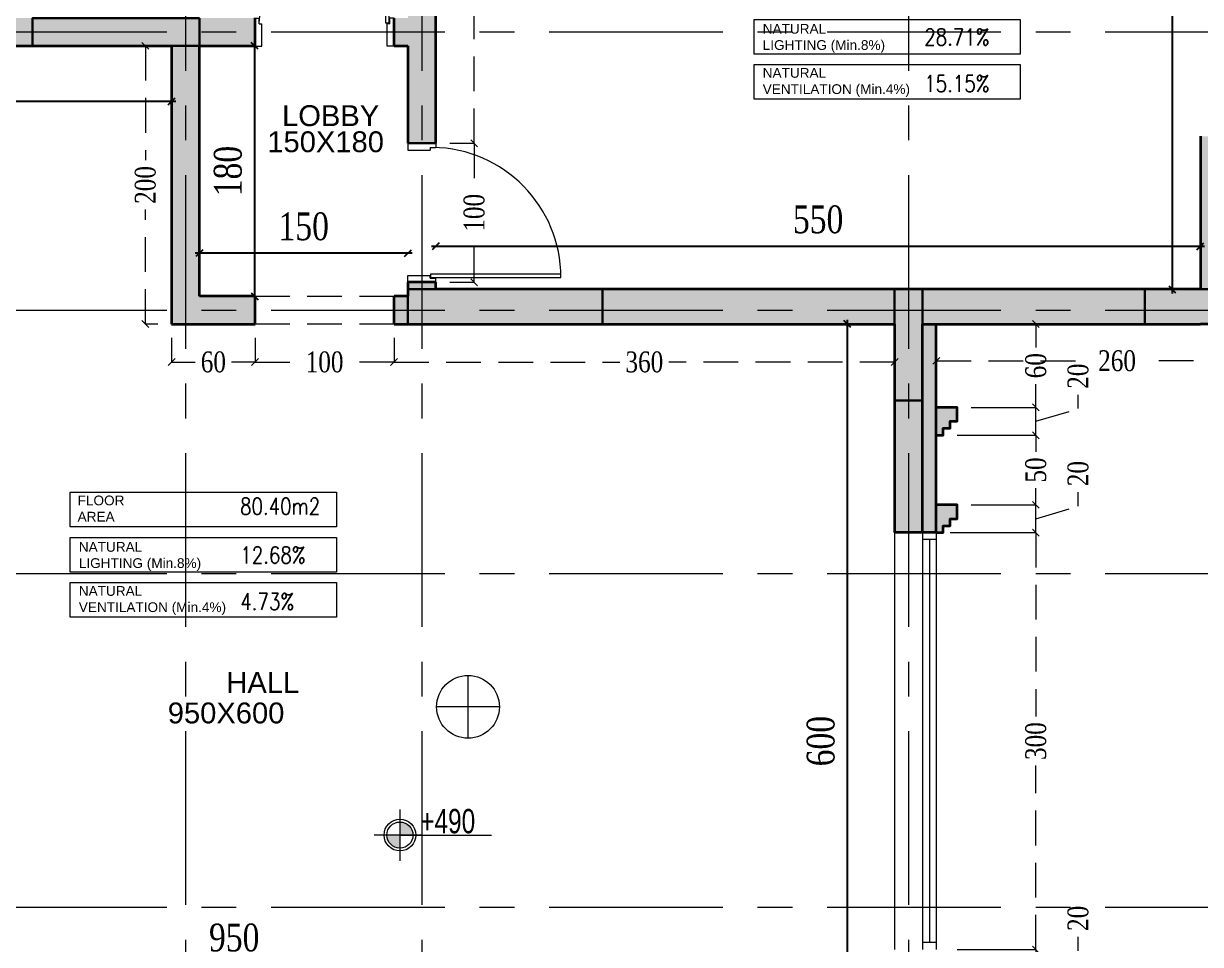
# Model space of a CAD drawing. Header units: inches. Extents: x -114 to 635, y -137 to 57.
# Drawn here: x 99.08 to 107.55, y 19.32 to 25.94 of the extents above; entities that cross this region are included whole.
import ezdxf
from ezdxf.enums import TextEntityAlignment as Align

# ---------------------------------------------------------------- set-up
doc = ezdxf.new("R2010")
doc.units = ezdxf.units.IN
doc.header["$MEASUREMENT"] = 0
doc.header["$PDMODE"] = 98
for name, pattern in [('( Hidden )', [0.375, 0.25, -0.125]), ('CENTER', [2, 1.25, -0.25, 0.25, -0.25]), ('CENTERX2', [4, 2.5, -0.5, 0.5, -0.5]), ('DASHED2', [0.375, 0.25, -0.125]), ('HIDDEN', [0.375, 0.25, -0.125])]:
    doc.linetypes.add(name, pattern=pattern)
doc.layers.get('0').update_dxf_attribs({"lineweight": 5})
doc.layers.get('Defpoints').update_dxf_attribs({"lineweight": 5})
doc.layers.add('ALARM', color=7, linetype='Continuous', lineweight=5, true_color=0xff0f0f)
doc.layers.add('AXIES', color=7, linetype='CENTER', lineweight=0, true_color=0x949596)
for name, color, linetype, lineweight in [('ARCHES', 1, 'HIDDEN', 5), ('COLUMNS HATCH', 1, 'Continuous', 5), ('DETAILS DIMENSION', 15, 'Continuous', 5), ('DOOR', 1, 'Continuous', 5), ('E-AX', 9, '( Hidden )', 0), ('GENERAL TEXT', 4, 'Continuous', 5), ('HATCH', 15, 'Continuous', 0), ('LEVEL SYMBOL', 8, 'Continuous', 5), ('PROPOSED COLUMNS', 6, 'Continuous', 30), ('ROOM INFORMATION', 7, 'Continuous', 5), ('ROOMS DIMENSION', 3, 'Continuous', 5), ('TEXT ROOM INFORMATION', 1, 'Continuous', 5), ('WALL PROPOSED', 7, 'Continuous', 30), ('WINDOWS', 5, 'Continuous', 5)]:
    doc.layers.add(name, color=color, linetype=linetype, lineweight=lineweight)
doc.styles.add('002-F.FLOOR PLAN$0$xref plans$0$ATTRIBUTE', font='BKANT.TTF')
doc.styles.add('ROMANS-TITLE', font='ROMANS.shx', dxfattribs={"width": 0.8})
doc.styles.add('ST', font='times.ttf', dxfattribs={"width": 0.8})
doc.styles.get("Standard").update_dxf_attribs({"font": 'arial.ttf'})
doc.styles.add('style4', font='times.ttf', dxfattribs={"width": 0.8})
doc.dimstyles.new('DIM100-2', dxfattribs={"dimtxt": 0.2, "dimasz": 0.05, "dimexe": 0.1, "dimexo": 0.1, "dimgap": 0.09, "dimtad": 1, "dimdec": 0, "dimlfac": 100, "dimzin": 0, "dimdsep": 46, "dimtxsty": 'style4', "dimblk1": 'OBLIQUE', "dimblk2": 'OBLIQUE', "dimsah": 1, "dimcen": 0.09, "dimdle": 0.03, "dimse1": 1, "dimse2": 1, "dimclrd": 256, "dimclrt": 256, "dimadec": 0, "dimazin": 0, "dimtfac": 1, "dimtdec": 0, "dimtix": 1, "dimtmove": 2, "dimatfit": 3, "dimldrblk": 'OBLIQUE', "dimfxl": 1, "dimtolj": 1, "dimtzin": 0, "dimarcsym": 0})
doc.dimstyles.new('RASH PLAN', dxfattribs={"dimtxt": 0.15, "dimasz": 0.05, "dimexe": 0, "dimexo": 0.1, "dimgap": 0.05, "dimtad": 0, "dimdec": 0, "dimlfac": 100, "dimzin": 0, "dimdsep": 46, "dimtxsty": 'ST', "dimblk": 'OBLIQUE', "dimcen": 0.09, "dimclrd": 200, "dimclre": 6, "dimclrt": 1, "dimadec": 0, "dimazin": 0, "dimtfac": 1, "dimtdec": 0, "dimtmove": 1, "dimatfit": 3, "dimldrblk": 'OBLIQUE', "dimfxl": 0, "dimtolj": 1, "dimtzin": 0, "dimlwd": -1, "dimlwe": -1, "dimarcsym": 0})

# ---------------------------------------------------------------- blocks, each defined once
blk = doc.blocks.new('_Oblique')
at = {"color": 0, "lineweight": -2}
blk.add_line((-0.5, -0.5), (0.5, 0.5), dxfattribs=at)
blk = doc.blocks.new('*D365')
at = {"layer": 'Defpoints', "color": 0, "transparency": 16777216}
for p in [(105.6503, 23.7797), (108.2502, 23.7796), (105.6503, 23.5146)]:
    blk.add_point(p, dxfattribs=at)
at = {"layer": 'DETAILS DIMENSION', "color": 6, "transparency": 16777216}
for p, q in [((105.6503, 23.6797), (105.6503, 23.5146)), ((108.2502, 23.6796), (108.2502, 23.5146))]:
    blk.add_line(p, q, dxfattribs=at)
at = {"layer": 'DETAILS DIMENSION', "color": 200, "linetype": 'DASHED2', "transparency": 16777216}
for p, q in [((105.6503, 23.5146), (106.7724, 23.5146)), ((108.2502, 23.5146), (107.1281, 23.5146))]:
    blk.add_line(p, q, dxfattribs=at)
at = {"layer": 'DETAILS DIMENSION', "color": 200, "transparency": 16777216, "xscale": 0.05, "yscale": 0.05, "zscale": 0.05, "rotation": 180}
blk.add_blockref('_Oblique', (105.6503, 23.5146), dxfattribs=at)
at = {"layer": 'DETAILS DIMENSION', "color": 200, "transparency": 16777216, "xscale": 0.05, "yscale": 0.05, "zscale": 0.05}
blk.add_blockref('_Oblique', (108.2502, 23.5146), dxfattribs=at)
at = {"layer": 'DETAILS DIMENSION', "color": 1, "transparency": 16777216, "insert": (106.9503, 23.5146), "char_height": 0.15, "attachment_point": 5, "style": 'ST'}
blk.add_mtext('\\A1;260', dxfattribs=at)
blk = doc.blocks.new('*D366')
at = {"layer": 'Defpoints', "color": 0, "transparency": 16777216}
for p in [(105.8003, 22.4791), (106.366, 22.4791), (105.6503, 22.2791)]:
    blk.add_point(p, dxfattribs=at)
at = {"layer": 'DETAILS DIMENSION', "color": 200, "linetype": 'DASHED2', "transparency": 16777216}
for p, q in [((106.6699, 22.4703), (106.6699, 22.5703)), ((106.366, 22.2791), (106.366, 22.4791)), ((106.366, 22.3791), (106.6699, 22.4703))]:
    blk.add_line(p, q, dxfattribs=at)
at = {"layer": 'DETAILS DIMENSION', "color": 6, "transparency": 16777216}
for p, q in [((105.9003, 22.4791), (106.366, 22.4791)), ((105.7503, 22.2791), (106.366, 22.2791))]:
    blk.add_line(p, q, dxfattribs=at)
at = {"layer": 'DETAILS DIMENSION', "color": 200, "transparency": 16777216, "xscale": 0.05, "yscale": 0.05, "zscale": 0.05}
for p, rotation in [((106.366, 22.4791), 90), ((106.366, 22.2791), 270)]:
    blk.add_blockref('_Oblique', p, dxfattribs=dict(at, rotation=rotation))
at = {"layer": 'DETAILS DIMENSION', "color": 1, "transparency": 16777216, "insert": (106.6699, 22.7038), "char_height": 0.15, "attachment_point": 5, "rotation": 90, "style": 'ST'}
blk.add_mtext('\\A1;20', dxfattribs=at)
blk = doc.blocks.new('*D367')
at = {"layer": 'Defpoints', "color": 0, "transparency": 16777216}
for p in [(105.6503, 22.2791), (105.7003, 19.2799), (106.366, 19.2799)]:
    blk.add_point(p, dxfattribs=at)
at = {"layer": 'DETAILS DIMENSION', "color": 6, "transparency": 16777216}
for p, q in [((105.7503, 22.2791), (106.366, 22.2791)), ((105.8003, 19.2799), (106.366, 19.2799))]:
    blk.add_line(p, q, dxfattribs=at)
at = {"layer": 'DETAILS DIMENSION', "color": 200, "linetype": 'DASHED2', "transparency": 16777216}
for p, q in [((106.366, 22.2791), (106.366, 20.9557)), ((106.366, 19.2799), (106.366, 20.6034))]:
    blk.add_line(p, q, dxfattribs=at)
at = {"layer": 'DETAILS DIMENSION', "color": 200, "transparency": 16777216, "xscale": 0.05, "yscale": 0.05, "zscale": 0.05}
for p, rotation in [((106.366, 22.2791), 90), ((106.366, 19.2799), 270)]:
    blk.add_blockref('_Oblique', p, dxfattribs=dict(at, rotation=rotation))
at = {"layer": 'DETAILS DIMENSION', "color": 1, "transparency": 16777216, "insert": (106.366, 20.7795), "char_height": 0.15, "attachment_point": 5, "rotation": 90, "style": 'ST'}
blk.add_mtext('\\A1;300', dxfattribs=at)
blk = doc.blocks.new('*D368')
at = {"layer": 'Defpoints', "color": 0, "transparency": 16777216}
for p in [(105.7003, 19.2799), (105.8003, 19.0799), (106.366, 19.0799)]:
    blk.add_point(p, dxfattribs=at)
at = {"layer": 'DETAILS DIMENSION', "color": 200, "linetype": 'DASHED2', "transparency": 16777216}
for p, q in [((106.6699, 19.2711), (106.6699, 19.3711)), ((106.366, 19.2799), (106.366, 19.0799)), ((106.366, 19.1799), (106.6699, 19.2711))]:
    blk.add_line(p, q, dxfattribs=at)
at = {"layer": 'DETAILS DIMENSION', "color": 6, "transparency": 16777216}
for p, q in [((105.8003, 19.2799), (106.366, 19.2799)), ((105.9003, 19.0799), (106.366, 19.0799))]:
    blk.add_line(p, q, dxfattribs=at)
at = {"layer": 'DETAILS DIMENSION', "color": 200, "transparency": 16777216, "xscale": 0.05, "yscale": 0.05, "zscale": 0.05}
for p, rotation in [((106.366, 19.2799), 90), ((106.366, 19.0799), 270)]:
    blk.add_blockref('_Oblique', p, dxfattribs=dict(at, rotation=rotation))
at = {"layer": 'DETAILS DIMENSION', "color": 1, "transparency": 16777216, "insert": (106.6699, 19.5046), "char_height": 0.15, "attachment_point": 5, "rotation": 90, "style": 'ST'}
blk.add_mtext('\\A1;20', dxfattribs=at)
blk = doc.blocks.new('*D427')
at = {"layer": 'Defpoints', "color": 0, "transparency": 16777216}
for p in [(107.5502, 28.7794), (107.3465, 24.0296), (107.5502, 24.0296)]:
    blk.add_point(p, dxfattribs=at)
at = {"layer": 'ROOMS DIMENSION', "linetype": 'Continuous', "lineweight": -2, "transparency": 16777216}
blk.add_line((107.3465, 28.8094), (107.3465, 23.9996), dxfattribs=at)
at = {"layer": 'ROOMS DIMENSION', "lineweight": -2, "transparency": 16777216, "xscale": 0.05, "yscale": 0.05, "zscale": 0.05}
for p, rotation in [((107.3465, 28.7794), 90), ((107.3465, 24.0296), 270)]:
    blk.add_blockref('_Oblique', p, dxfattribs=dict(at, rotation=rotation))
at = {"layer": 'ROOMS DIMENSION', "transparency": 16777216, "insert": (107.1545, 26.4045), "char_height": 0.2, "attachment_point": 5, "rotation": 90, "style": 'style4'}
blk.add_mtext('\\A1;475', dxfattribs=at)
blk = doc.blocks.new('*D436')
at = {"layer": 'Defpoints', "color": 0, "transparency": 16777216}
for p in [(107.5502, 24.3391), (102.0502, 24.0296), (107.5502, 24.0296)]:
    blk.add_point(p, dxfattribs=at)
at = {"layer": 'ROOMS DIMENSION', "linetype": 'Continuous', "lineweight": -2, "transparency": 16777216}
blk.add_line((102.0202, 24.3391), (107.5802, 24.3391), dxfattribs=at)
at = {"layer": 'ROOMS DIMENSION', "lineweight": -2, "transparency": 16777216, "xscale": 0.05, "yscale": 0.05, "zscale": 0.05, "rotation": 180}
blk.add_blockref('_Oblique', (102.0502, 24.3391), dxfattribs=at)
at = {"layer": 'ROOMS DIMENSION', "lineweight": -2, "transparency": 16777216, "xscale": 0.05, "yscale": 0.05, "zscale": 0.05}
blk.add_blockref('_Oblique', (107.5502, 24.3391), dxfattribs=at)
at = {"layer": 'ROOMS DIMENSION', "transparency": 16777216, "insert": (104.8002, 24.5309), "char_height": 0.2, "attachment_point": 5, "style": 'style4'}
blk.add_mtext('\\A1;550', dxfattribs=at)
blk = doc.blocks.new('*D437')
at = {"layer": 'Defpoints', "color": 0, "transparency": 16777216}
for p in [(100.3502, 24.2891), (100.3502, 23.9796), (101.8502, 23.9796)]:
    blk.add_point(p, dxfattribs=at)
at = {"layer": 'ROOMS DIMENSION', "linetype": 'Continuous', "lineweight": -2, "transparency": 16777216}
blk.add_line((101.8802, 24.2891), (100.3202, 24.2891), dxfattribs=at)
at = {"layer": 'ROOMS DIMENSION', "lineweight": -2, "transparency": 16777216, "xscale": 0.05, "yscale": 0.05, "zscale": 0.05, "rotation": 180}
blk.add_blockref('_Oblique', (100.3502, 24.2891), dxfattribs=at)
at = {"layer": 'ROOMS DIMENSION', "lineweight": -2, "transparency": 16777216, "xscale": 0.05, "yscale": 0.05, "zscale": 0.05}
blk.add_blockref('_Oblique', (101.8502, 24.2891), dxfattribs=at)
at = {"layer": 'ROOMS DIMENSION', "transparency": 16777216, "insert": (101.1002, 24.4809), "char_height": 0.2, "attachment_point": 5, "style": 'style4'}
blk.add_mtext('\\A1;150', dxfattribs=at)
blk = doc.blocks.new('*D438')
at = {"layer": 'Defpoints', "color": 0, "transparency": 16777216}
for p in [(100.3502, 25.7802), (100.3502, 23.9796), (100.747, 23.9796)]:
    blk.add_point(p, dxfattribs=at)
at = {"layer": 'ROOMS DIMENSION', "linetype": 'Continuous', "lineweight": -2, "transparency": 16777216}
blk.add_line((100.747, 25.8102), (100.747, 23.9496), dxfattribs=at)
at = {"layer": 'ROOMS DIMENSION', "lineweight": -2, "transparency": 16777216, "xscale": 0.05, "yscale": 0.05, "zscale": 0.05}
for p, rotation in [((100.747, 25.7802), 90), ((100.747, 23.9796), 270)]:
    blk.add_blockref('_Oblique', p, dxfattribs=dict(at, rotation=rotation))
at = {"layer": 'ROOMS DIMENSION', "transparency": 16777216, "insert": (100.5553, 24.8799), "char_height": 0.2, "attachment_point": 5, "rotation": 90, "style": 'style4'}
blk.add_mtext('\\A1;180', dxfattribs=at)
blk = doc.blocks.new('*D461')
at = {"layer": 'Defpoints', "color": 0, "transparency": 16777216}
for p in [(102.0502, 28.7794), (102.326, 28.7794), (102.0502, 25.0795)]:
    blk.add_point(p, dxfattribs=at)
at = {"layer": 'DETAILS DIMENSION', "color": 6, "transparency": 16777216}
for p, q in [((102.1502, 28.7794), (102.326, 28.7794)), ((102.1502, 25.0795), (102.326, 25.0795))]:
    blk.add_line(p, q, dxfattribs=at)
at = {"layer": 'DETAILS DIMENSION', "color": 200, "linetype": 'DASHED2', "transparency": 16777216}
for p, q in [((102.326, 28.7794), (102.326, 27.1056)), ((102.326, 25.0795), (102.326, 26.7533))]:
    blk.add_line(p, q, dxfattribs=at)
at = {"layer": 'DETAILS DIMENSION', "color": 200, "transparency": 16777216, "xscale": 0.05, "yscale": 0.05, "zscale": 0.05}
for p, rotation in [((102.326, 28.7794), 90), ((102.326, 25.0795), 270)]:
    blk.add_blockref('_Oblique', p, dxfattribs=dict(at, rotation=rotation))
at = {"layer": 'DETAILS DIMENSION', "color": 1, "transparency": 16777216, "insert": (102.326, 26.9295), "char_height": 0.15, "attachment_point": 5, "rotation": 90, "style": 'ST'}
blk.add_mtext('\\A1;370', dxfattribs=at)
blk = doc.blocks.new('*D462')
at = {"layer": 'Defpoints', "color": 0, "transparency": 16777216}
for p in [(102.0502, 25.0795), (102.0502, 24.0795), (102.326, 24.0795)]:
    blk.add_point(p, dxfattribs=at)
at = {"layer": 'DETAILS DIMENSION', "color": 6, "transparency": 16777216}
for p, q in [((102.1502, 25.0795), (102.326, 25.0795)), ((102.1502, 24.0795), (102.326, 24.0795))]:
    blk.add_line(p, q, dxfattribs=at)
at = {"layer": 'DETAILS DIMENSION', "color": 200, "linetype": 'DASHED2', "transparency": 16777216}
for p, q in [((102.326, 25.0795), (102.326, 24.7488)), ((102.326, 24.0795), (102.326, 24.4101))]:
    blk.add_line(p, q, dxfattribs=at)
at = {"layer": 'DETAILS DIMENSION', "color": 200, "transparency": 16777216, "xscale": 0.05, "yscale": 0.05, "zscale": 0.05}
for p, rotation in [((102.326, 25.0795), 90), ((102.326, 24.0795), 270)]:
    blk.add_blockref('_Oblique', p, dxfattribs=dict(at, rotation=rotation))
at = {"layer": 'DETAILS DIMENSION', "color": 1, "transparency": 16777216, "insert": (102.326, 24.5795), "char_height": 0.15, "attachment_point": 5, "rotation": 90, "style": 'ST'}
blk.add_mtext('\\A1;100', dxfattribs=at)
blk = doc.blocks.new('*D522')
at = {"layer": 'Defpoints', "color": 0, "transparency": 16777216}
for p in [(101.7502, 23.7796), (105.3503, 23.7796), (101.7502, 23.506)]:
    blk.add_point(p, dxfattribs=at)
at = {"layer": 'DETAILS DIMENSION', "color": 6, "transparency": 16777216}
for p, q in [((101.7502, 23.6796), (101.7502, 23.506)), ((105.3503, 23.6796), (105.3503, 23.506))]:
    blk.add_line(p, q, dxfattribs=at)
at = {"layer": 'DETAILS DIMENSION', "color": 200, "linetype": 'DASHED2', "transparency": 16777216}
for p, q in [((101.7502, 23.506), (103.3741, 23.506)), ((105.3503, 23.506), (103.7264, 23.506))]:
    blk.add_line(p, q, dxfattribs=at)
at = {"layer": 'DETAILS DIMENSION', "color": 200, "transparency": 16777216, "xscale": 0.05, "yscale": 0.05, "zscale": 0.05, "rotation": 180}
blk.add_blockref('_Oblique', (101.7502, 23.506), dxfattribs=at)
at = {"layer": 'DETAILS DIMENSION', "color": 200, "transparency": 16777216, "xscale": 0.05, "yscale": 0.05, "zscale": 0.05}
blk.add_blockref('_Oblique', (105.3503, 23.506), dxfattribs=at)
at = {"layer": 'DETAILS DIMENSION', "color": 1, "transparency": 16777216, "insert": (103.5503, 23.506), "char_height": 0.15, "attachment_point": 5, "style": 'ST'}
blk.add_mtext('\\A1;360', dxfattribs=at)
blk = doc.blocks.new('*D523')
at = {"layer": 'Defpoints', "color": 0, "transparency": 16777216}
for p in [(100.7502, 23.7796), (101.7502, 23.7796), (100.7502, 23.506)]:
    blk.add_point(p, dxfattribs=at)
at = {"layer": 'DETAILS DIMENSION', "color": 6, "transparency": 16777216}
for p, q in [((100.7502, 23.6796), (100.7502, 23.506)), ((101.7502, 23.6796), (101.7502, 23.506))]:
    blk.add_line(p, q, dxfattribs=at)
at = {"layer": 'DETAILS DIMENSION', "color": 200, "linetype": 'DASHED2', "transparency": 16777216}
for p, q in [((100.7502, 23.506), (101.0809, 23.506)), ((101.7502, 23.506), (101.4196, 23.506))]:
    blk.add_line(p, q, dxfattribs=at)
at = {"layer": 'DETAILS DIMENSION', "color": 200, "transparency": 16777216, "xscale": 0.05, "yscale": 0.05, "zscale": 0.05, "rotation": 180}
blk.add_blockref('_Oblique', (100.7502, 23.506), dxfattribs=at)
at = {"layer": 'DETAILS DIMENSION', "color": 200, "transparency": 16777216, "xscale": 0.05, "yscale": 0.05, "zscale": 0.05}
blk.add_blockref('_Oblique', (101.7502, 23.506), dxfattribs=at)
at = {"layer": 'DETAILS DIMENSION', "color": 1, "transparency": 16777216, "insert": (101.2502, 23.506), "char_height": 0.15, "attachment_point": 5, "style": 'ST'}
blk.add_mtext('\\A1;100', dxfattribs=at)
blk = doc.blocks.new('*D524')
at = {"layer": 'Defpoints', "color": 0, "transparency": 16777216}
for p in [(100.1502, 23.7796), (100.7502, 23.7796), (100.1502, 23.506)]:
    blk.add_point(p, dxfattribs=at)
at = {"layer": 'DETAILS DIMENSION', "color": 6, "transparency": 16777216}
for p, q in [((100.1502, 23.6796), (100.1502, 23.506)), ((100.7502, 23.6796), (100.7502, 23.506))]:
    blk.add_line(p, q, dxfattribs=at)
at = {"layer": 'DETAILS DIMENSION', "color": 200, "linetype": 'DASHED2', "transparency": 16777216}
for p, q in [((100.1502, 23.506), (100.3186, 23.506)), ((100.7502, 23.506), (100.5818, 23.506))]:
    blk.add_line(p, q, dxfattribs=at)
at = {"layer": 'DETAILS DIMENSION', "color": 200, "transparency": 16777216, "xscale": 0.05, "yscale": 0.05, "zscale": 0.05, "rotation": 180}
blk.add_blockref('_Oblique', (100.1502, 23.506), dxfattribs=at)
at = {"layer": 'DETAILS DIMENSION', "color": 200, "transparency": 16777216, "xscale": 0.05, "yscale": 0.05, "zscale": 0.05}
blk.add_blockref('_Oblique', (100.7502, 23.506), dxfattribs=at)
at = {"layer": 'DETAILS DIMENSION', "color": 1, "transparency": 16777216, "insert": (100.4502, 23.506), "char_height": 0.15, "attachment_point": 5, "style": 'ST'}
blk.add_mtext('\\A1;60', dxfattribs=at)
blk = doc.blocks.new('*D525')
at = {"layer": 'Defpoints', "color": 0, "transparency": 16777216}
for p in [(99.9611, 25.7802), (100.1502, 25.7802), (100.1502, 23.7796)]:
    blk.add_point(p, dxfattribs=at)
at = {"layer": 'DETAILS DIMENSION', "color": 6, "transparency": 16777216}
for p, q in [((100.0502, 25.7802), (99.9611, 25.7802)), ((100.0502, 23.7796), (99.9611, 23.7796))]:
    blk.add_line(p, q, dxfattribs=at)
at = {"layer": 'DETAILS DIMENSION', "color": 200, "linetype": 'DASHED2', "transparency": 16777216}
for p, q in [((99.9611, 25.7802), (99.9611, 24.9577)), ((99.9611, 23.7796), (99.9611, 24.6021))]:
    blk.add_line(p, q, dxfattribs=at)
at = {"layer": 'DETAILS DIMENSION', "color": 200, "transparency": 16777216, "xscale": 0.05, "yscale": 0.05, "zscale": 0.05}
for p, rotation in [((99.9611, 25.7802), 90), ((99.9611, 23.7796), 270)]:
    blk.add_blockref('_Oblique', p, dxfattribs=dict(at, rotation=rotation))
at = {"layer": 'DETAILS DIMENSION', "color": 1, "transparency": 16777216, "insert": (99.9611, 24.7799), "char_height": 0.15, "attachment_point": 5, "rotation": 90, "style": 'ST'}
blk.add_mtext('\\A1;200', dxfattribs=at)
blk = doc.blocks.new('*D526')
at = {"layer": 'Defpoints', "color": 0, "transparency": 16777216}
for p in [(97.1498, 25.7803), (100.1502, 25.7802), (97.1498, 25.3807)]:
    blk.add_point(p, dxfattribs=at)
at = {"layer": 'ROOMS DIMENSION', "linetype": 'Continuous', "lineweight": -2, "transparency": 16777216}
blk.add_line((100.1802, 25.3807), (97.1198, 25.3807), dxfattribs=at)
at = {"layer": 'ROOMS DIMENSION', "lineweight": -2, "transparency": 16777216, "xscale": 0.05, "yscale": 0.05, "zscale": 0.05, "rotation": 180}
blk.add_blockref('_Oblique', (97.1498, 25.3807), dxfattribs=at)
at = {"layer": 'ROOMS DIMENSION', "lineweight": -2, "transparency": 16777216, "xscale": 0.05, "yscale": 0.05, "zscale": 0.05}
blk.add_blockref('_Oblique', (100.1502, 25.3807), dxfattribs=at)
at = {"layer": 'ROOMS DIMENSION', "transparency": 16777216, "insert": (98.65, 25.5724), "char_height": 0.2, "attachment_point": 5, "style": 'style4'}
blk.add_mtext('\\A1;300', dxfattribs=at)
blk = doc.blocks.new('*D542')
at = {"layer": 'Defpoints', "color": 0, "transparency": 16777216}
for p in [(105.0112, 23.7796), (105.3503, 23.7796), (105.3504, 17.7794)]:
    blk.add_point(p, dxfattribs=at)
at = {"layer": 'ROOMS DIMENSION', "linetype": 'Continuous', "lineweight": -2, "transparency": 16777216}
blk.add_line((105.0112, 17.7494), (105.0112, 23.8096), dxfattribs=at)
at = {"layer": 'ROOMS DIMENSION', "lineweight": -2, "transparency": 16777216, "xscale": 0.05, "yscale": 0.05, "zscale": 0.05}
for p, rotation in [((105.0112, 23.7796), 90), ((105.0112, 17.7794), 270)]:
    blk.add_blockref('_Oblique', p, dxfattribs=dict(at, rotation=rotation))
at = {"layer": 'ROOMS DIMENSION', "transparency": 16777216, "insert": (104.8195, 20.7795), "char_height": 0.2, "attachment_point": 5, "rotation": 90, "style": 'style4'}
blk.add_mtext('\\A1;600', dxfattribs=at)
blk = doc.blocks.new('*D543')
at = {"layer": 'Defpoints', "color": 0, "transparency": 16777216}
for p in [(95.85, 19.4797), (105.3504, 19.2799), (105.3504, 19.1736)]:
    blk.add_point(p, dxfattribs=at)
at = {"layer": 'ROOMS DIMENSION', "linetype": 'Continuous', "lineweight": -2, "transparency": 16777216}
blk.add_line((95.82, 19.1736), (105.3804, 19.1736), dxfattribs=at)
at = {"layer": 'ROOMS DIMENSION', "lineweight": -2, "transparency": 16777216, "xscale": 0.05, "yscale": 0.05, "zscale": 0.05, "rotation": 180}
blk.add_blockref('_Oblique', (95.85, 19.1736), dxfattribs=at)
at = {"layer": 'ROOMS DIMENSION', "lineweight": -2, "transparency": 16777216, "xscale": 0.05, "yscale": 0.05, "zscale": 0.05}
blk.add_blockref('_Oblique', (105.3504, 19.1736), dxfattribs=at)
at = {"layer": 'ROOMS DIMENSION', "transparency": 16777216, "insert": (100.6002, 19.3657), "char_height": 0.2, "attachment_point": 5, "style": 'style4'}
blk.add_mtext('\\A1;950', dxfattribs=at)
blk = doc.blocks.new('002-F.FLOOR PLAN$0$xref plans$0$LVL-PL')
h = blk.add_hatch(color=256)
h.paths.add_polyline_path([(0, 0.123), (0, 0), (0.123, 0, 0.414214)])
h.paths.add_polyline_path([(0, 0), (-0.123, 0, 0.414214), (0, -0.123)])
for p, q in [((0, 0.242), (0, -0.242)), ((0.2, 0), (-0.242, 0)), ((0, 0), (0.865, 0))]:
    blk.add_line(p, q)
for radius in [0.15, 0.123]:
    blk.add_circle((0, 0), radius)
at = {"style": '002-F.FLOOR PLAN$0$xref plans$0$ATTRIBUTE', "width": 0.75, "flags": 12}
for tag, p in [('LEVEL', (0.517, 0.151)), ('POSITION', (0.517, -0.154))]:
    blk.add_attdef(tag, text='', height=0.2, dxfattribs=at).set_placement(p, align=Align.MIDDLE)
blk = doc.blocks.new('A$Cee9972fe')
at = {"layer": 'ALARM', "lineweight": 0}
for p, q in [((-0.1835, -0.0942), (-0.1835, 0.3575)), ((0.0423, 0.1316), (-0.4093, 0.1316))]:
    blk.add_line(p, q, dxfattribs=at)
blk.add_circle((-0.1835, 0.1316), 0.2258, dxfattribs=at)
blk = doc.blocks.new('DASLASDLASLDASLASDLASLQWELQWELQWELQWELQ')
at = {"layer": 'AXIES', "linetype": 'CENTERX2', "ltscale": 0.5}
for p, q in [((39.6784, -578.2063), (39.6784, -610.1736)), ((41.3786, -578.2063), (41.3786, -610.1736)), ((44.8787, -578.2063), (44.8787, -610.1736)), ((20.2934, -587.1767), (52.6834, -587.1767)), ((20.2934, -589.1776), (52.6834, -589.1776)), ((20.2934, -591.072), (52.6834, -591.072)), ((20.2934, -593.4724), (52.6834, -593.4724))]:
    blk.add_line(p, q, dxfattribs=at)
blk = doc.blocks.new('QEWQWQWASDASDASADAAS')
at = {"layer": 'COLUMNS HATCH', "ltscale": 300}
for points in [[(162.623, -484.257), (162.623, -484.457), (161.423, -484.457), (161.423, -484.257)], [(165.5227, -486.2075), (165.5227, -486.4575), (164.1227, -486.4575), (164.1227, -486.2075)], [(167.6228, -486.2075), (167.8229, -486.2075), (167.8229, -487.0075), (167.6228, -487.0075)], [(170.0227, -486.2075), (170.0227, -486.4575), (169.4227, -486.4575), (169.4227, -486.2075)]]:
    blk.add_hatch(color=256, dxfattribs=at).paths.add_polyline_path(points)
at = {"layer": 'PROPOSED COLUMNS'}
for points in [[(162.623, -484.257), (162.623, -484.457), (161.423, -484.457), (161.423, -484.257)], [(165.5227, -486.2075), (165.5227, -486.4575), (164.1227, -486.4575), (164.1227, -486.2075)], [(167.6228, -486.2075), (167.8229, -486.2075), (167.8229, -487.0075), (167.6228, -487.0075)], [(170.0227, -486.2075), (170.0227, -486.4575), (169.4227, -486.4575), (169.4227, -486.2075)]]:
    blk.add_lwpolyline(points, close=True, dxfattribs=at)
blk = doc.blocks.new('Room Info')
at = {"layer": 'TEXT ROOM INFORMATION', "ltscale": 5}
for tag, p in [('FLR_AREA', (17, 833.5)), ('NAT_LIGHT', (19, 482.5)), ('NAT_VENT', (19, 147.5))]:
    blk.add_attdef(tag, p, '', height=180, dxfattribs=at)
blk = doc.blocks.new('*D1029')
at = {"layer": 'Defpoints', "color": 0, "transparency": 16777216}
for p in [(105.7004, 22.9796), (106.366, 22.9796), (105.8003, 22.4791)]:
    blk.add_point(p, dxfattribs=at)
at = {"layer": 'DETAILS DIMENSION', "color": 6, "transparency": 16777216}
for p, q in [((105.8004, 22.9796), (106.366, 22.9796)), ((105.9003, 22.4791), (106.366, 22.4791))]:
    blk.add_line(p, q, dxfattribs=at)
at = {"layer": 'DETAILS DIMENSION', "color": 200, "linetype": 'DASHED2', "transparency": 16777216}
for p, q in [((106.366, 22.9796), (106.366, 22.8606)), ((106.366, 22.4791), (106.366, 22.5982))]:
    blk.add_line(p, q, dxfattribs=at)
at = {"layer": 'DETAILS DIMENSION', "color": 200, "transparency": 16777216, "xscale": 0.05, "yscale": 0.05, "zscale": 0.05}
for p, rotation in [((106.366, 22.9796), 90), ((106.366, 22.4791), 270)]:
    blk.add_blockref('_Oblique', p, dxfattribs=dict(at, rotation=rotation))
at = {"layer": 'DETAILS DIMENSION', "color": 1, "transparency": 16777216, "insert": (106.366, 22.7294), "char_height": 0.15, "attachment_point": 5, "rotation": 90, "style": 'ST'}
blk.add_mtext('\\A1;50', dxfattribs=at)
blk = doc.blocks.new('*D1030')
at = {"layer": 'Defpoints', "color": 0, "transparency": 16777216}
for p in [(105.8004, 23.1796), (106.366, 23.1796), (105.7004, 22.9796)]:
    blk.add_point(p, dxfattribs=at)
at = {"layer": 'DETAILS DIMENSION', "color": 200, "linetype": 'DASHED2', "transparency": 16777216}
for p, q in [((106.6699, 23.1708), (106.6699, 23.2708)), ((106.366, 22.9796), (106.366, 23.1796)), ((106.366, 23.0796), (106.6699, 23.1708))]:
    blk.add_line(p, q, dxfattribs=at)
at = {"layer": 'DETAILS DIMENSION', "color": 6, "transparency": 16777216}
for p, q in [((105.9004, 23.1796), (106.366, 23.1796)), ((105.8004, 22.9796), (106.366, 22.9796))]:
    blk.add_line(p, q, dxfattribs=at)
at = {"layer": 'DETAILS DIMENSION', "color": 200, "transparency": 16777216, "xscale": 0.05, "yscale": 0.05, "zscale": 0.05}
for p, rotation in [((106.366, 23.1796), 90), ((106.366, 22.9796), 270)]:
    blk.add_blockref('_Oblique', p, dxfattribs=dict(at, rotation=rotation))
at = {"layer": 'DETAILS DIMENSION', "color": 1, "transparency": 16777216, "insert": (106.6699, 23.4043), "char_height": 0.15, "attachment_point": 5, "rotation": 90, "style": 'ST'}
blk.add_mtext('\\A1;20', dxfattribs=at)
blk = doc.blocks.new('*D1031')
at = {"layer": 'Defpoints', "color": 0, "transparency": 16777216}
for p in [(105.8583, 23.7796), (106.366, 23.7796), (105.8004, 23.1796)]:
    blk.add_point(p, dxfattribs=at)
at = {"layer": 'DETAILS DIMENSION', "color": 6, "transparency": 16777216}
for p, q in [((105.9583, 23.7796), (106.366, 23.7796)), ((105.9004, 23.1796), (106.366, 23.1796))]:
    blk.add_line(p, q, dxfattribs=at)
at = {"layer": 'DETAILS DIMENSION', "color": 200, "linetype": 'DASHED2', "transparency": 16777216}
for p, q in [((106.366, 23.7796), (106.366, 23.6113)), ((106.366, 23.1796), (106.366, 23.348))]:
    blk.add_line(p, q, dxfattribs=at)
at = {"layer": 'DETAILS DIMENSION', "color": 200, "transparency": 16777216, "xscale": 0.05, "yscale": 0.05, "zscale": 0.05}
for p, rotation in [((106.366, 23.7796), 90), ((106.366, 23.1796), 270)]:
    blk.add_blockref('_Oblique', p, dxfattribs=dict(at, rotation=rotation))
at = {"layer": 'DETAILS DIMENSION', "color": 1, "transparency": 16777216, "insert": (106.366, 23.4796), "char_height": 0.15, "attachment_point": 5, "rotation": 90, "style": 'ST'}
blk.add_mtext('\\A1;60', dxfattribs=at)
blk = doc.blocks.new('*U1161')
for p, q in [((-1600, 98.6), (-1550, 98.6)), ((-1550, 98.6), (-1550, -61.4)), ((-650, 98.6), (-650, -61.4)), ((-600, 98.6), (-650, 98.6)), ((-1570, -61.4), (-1550, -61.4)), ((-1570, -61.4), (-1570, -101.4)), ((-1565, -66.4), (-1565, -1001.4)), ((-1565, -66.4), (-1540, -66.4)), ((-1540, -66.4), (-1540, -999.6)), ((-630, -61.4), (-650, -61.4)), ((-630, -61.4), (-630, -101.4)), ((-1600, -101.4), (-1570, -101.4)), ((-600, -101.4), (-630, -101.4))]:
    blk.add_line(p, q)
blk.add_arc((-1565.1, -66.2), 935.2, 270.00467, 359.06956)

msp = doc.modelspace()

# ---------------------------------------------------------------- hatches: boundary and pattern name
at = {"layer": 'HATCH', "true_color": 0x939598}
h = msp.add_hatch(color=252, dxfattribs=at)
h.dxf.hatch_style = 1
h.paths.add_polyline_path([(100.7499, 25.9808), (96.1503, 25.9807), (96.1503, 26.5805), (95.9503, 26.5805), (95.9503, 25.9803), (93.5508, 25.9804), (93.5508, 27.98), (94.9506, 27.98), (94.9506, 28.18), (93.5508, 28.18), (93.5508, 30.9805), (94.5006, 30.9805), (94.5006, 31.1805), (92.1006, 31.1805), (92.1006, 30.9805), (93.3508, 30.9805), (93.3508, 25.9804), (93.2008, 25.9804), (93.2008, 25.7804), (96.9498, 25.7803), (96.9498, 23.9796), (96.7503, 23.9796), (96.7503, 23.7796), (97.1498, 23.7796), (97.1498, 25.7803), (100.1502, 25.7802), (100.1502, 23.7796), (100.7502, 23.7796), (100.7502, 23.9796), (100.3502, 23.9796), (100.3502, 25.7802), (100.7499, 25.7802)])
h = msp.add_hatch(color=252, dxfattribs=at)
h.dxf.hatch_style = 1
h.paths.add_polyline_path([(102.7503, 28.9794), (102.0502, 28.9794), (102.0502, 30.9805), (104.5504, 30.9805), (104.5504, 29.9792), (104.7504, 29.9792), (104.7504, 30.9805), (107.5502, 30.9805), (107.5502, 30.3796), (107.7502, 30.3796), (107.7502, 30.9805), (107.7502, 31.1805), (100.2499, 31.1805), (100.2499, 30.9805), (101.8502, 30.9805), (101.8502, 25.9801), (101.7499, 25.9801), (101.7499, 25.8951), (101.7499, 25.7801), (101.8502, 25.7801), (101.8502, 25.0795), (102.0502, 25.0795), (102.0502, 28.7794), (102.7503, 28.7794)])
h = msp.add_hatch(color=252, dxfattribs=at)
h.dxf.hatch_style = 1
h.paths.add_polyline_path([(108.2502, 24.3796), (108.3002, 24.3796), (108.3002, 24.4796), (108.2502, 24.4796), (108.2502, 24.5296), (108.2002, 24.5296), (108.2002, 24.5796), (108.1502, 24.5796), (107.8502, 24.5796), (107.8502, 25.1299), (107.7502, 25.1299), (107.7502, 24.4796), (108.1502, 24.4796), (108.1502, 23.8796), (107.7502, 23.8796), (107.7502, 24.4796), (107.7502, 25.1299), (107.5502, 25.1299), (107.5502, 24.0296), (102.0502, 24.0296), (102.0502, 24.0795), (101.9352, 24.0795), (101.8502, 24.0795), (101.8502, 23.9796), (101.7502, 23.9796), (101.7502, 23.7796), (105.3503, 23.7796), (105.3503, 22.2791), (105.5503, 22.2791), (105.5503, 23.7796), (107.5502, 23.7796), (107.7502, 23.7796), (108.2502, 23.7796)])
h = msp.add_hatch(color=252, dxfattribs=at)
h.dxf.hatch_style = 1
h.paths.add_polyline_path([(105.6503, 23.7796), (105.5503, 23.7796), (105.5503, 22.2791), (105.6503, 22.2791)])
h = msp.add_hatch(color=252, dxfattribs=at)
h.dxf.hatch_style = 1
h.paths.add_polyline_path([(105.8003, 23.1796), (105.6503, 23.1796), (105.6503, 22.9796), (105.7003, 22.9796), (105.7003, 23.0296), (105.7503, 23.0296), (105.7503, 23.0796), (105.8003, 23.0796)])
h = msp.add_hatch(color=252, dxfattribs=at)
h.dxf.hatch_style = 1
h.paths.add_polyline_path([(105.8003, 22.4791), (105.6503, 22.4791), (105.6503, 22.2791), (105.7003, 22.2791), (105.7003, 22.3291), (105.7503, 22.3291), (105.7503, 22.3791), (105.8003, 22.3791)])

# ---------------------------------------------------------------- linework, layer by layer
at = {"layer": 'ARCHES'}
for p, q in [((100.7502, 23.9796), (101.7502, 23.9796)), ((101.7502, 23.7796), (100.7502, 23.7796))]:
    msp.add_line(p, q, dxfattribs=at)
at = {"layer": 'ROOM INFORMATION', "ltscale": 5}
for points in [[(104.3406, 25.9703), (106.254, 25.9703), (106.254, 25.7203), (104.3406, 25.7203)], [(104.3406, 25.6463), (106.254, 25.6463), (106.254, 25.3963), (104.3406, 25.3963)], [(99.4214, 22.5706), (101.3348, 22.5706), (101.3348, 22.3206), (99.4214, 22.3206)], [(99.4214, 22.2441), (101.3348, 22.2441), (101.3348, 21.9941), (99.4214, 21.9941)], [(99.4214, 21.9201), (101.3348, 21.9201), (101.3348, 21.6701), (99.4214, 21.6701)]]:
    msp.add_lwpolyline(points, close=True, dxfattribs=at)
at = {"layer": 'WALL PROPOSED', "linetype": 'Continuous', "lineweight": 35}
for p, q in [((100.7499, 25.7801), (100.7499, 25.9807)), ((101.7499, 25.8951), (101.7499, 25.9801)), ((101.7499, 25.7801), (101.7499, 25.8951)), ((101.7499, 25.7801), (101.7869, 25.7801)), ((101.9352, 24.0795), (101.8502, 24.0795)), ((102.0502, 24.0795), (101.9352, 24.0795)), ((100.7502, 23.7796), (100.7502, 23.9796)), ((100.7502, 23.7796), (100.7502, 23.9796)), ((101.7502, 23.7796), (101.7502, 23.9796)), ((101.7502, 23.7796), (101.7502, 23.9796)), ((105.6503, 22.2791), (105.3503, 22.2791))]:
    msp.add_line(p, q, dxfattribs=at)
at = {"layer": 'WALL PROPOSED'}
msp.add_line((102.0502, 25.0795), (101.8502, 25.0795), dxfattribs=at)
at = {"layer": 'WALL PROPOSED', "linetype": 'Continuous', "lineweight": 35, "flags": 128}
for points in [[(102.0502, 25.0795), (102.0502, 28.7794)], [(97.1498, 25.7803), (100.1502, 25.7802)], [(100.1502, 25.7802), (100.1502, 23.7796)], [(100.3502, 25.7802), (100.7499, 25.7801)], [(100.3502, 23.9796), (100.3502, 25.7802)], [(101.7499, 25.7801), (101.8502, 25.7801)], [(101.8502, 25.7801), (101.8502, 25.0795)], [(107.5502, 25.1299), (107.5502, 24.0296)], [(101.8502, 24.0795), (101.8502, 23.9796)], [(102.0502, 24.0296), (102.0502, 24.0795)], [(100.7502, 23.9796), (100.3502, 23.9796)], [(101.8502, 23.9796), (101.7502, 23.9796)], [(107.5502, 24.0296), (102.0502, 24.0296)], [(100.1502, 23.7796), (100.7502, 23.7796)], [(101.7502, 23.7796), (105.3503, 23.7796)], [(105.3503, 23.7796), (105.3503, 22.2791)], [(105.5503, 23.7796), (107.5502, 23.7796)], [(105.5503, 22.2791), (105.5503, 23.7796)], [(105.6503, 22.2791), (105.6503, 23.7796)], [(107.7502, 23.7796), (107.5502, 23.7796)], [(105.6504, 22.9796), (105.7004, 22.9796), (105.7004, 23.0296), (105.7504, 23.0296), (105.7504, 23.0796), (105.8004, 23.0796), (105.8004, 23.1796), (105.6504, 23.1796)], [(105.6503, 22.2791), (105.7003, 22.2791), (105.7003, 22.3291), (105.7503, 22.3291), (105.7503, 22.3791), (105.8003, 22.3791), (105.8003, 22.4791), (105.6503, 22.4791)]]:
    msp.add_lwpolyline(points, dxfattribs=at)
at = {"layer": 'WINDOWS'}
for p, q in [((105.3503, 22.2791), (105.3503, 19.2799)), ((105.5503, 22.2791), (105.5503, 19.2799)), ((105.6503, 22.2791), (105.6503, 19.2799)), ((105.6503, 22.2291), (105.5503, 22.2291)), ((105.6003, 22.2291), (105.6003, 19.3299)), ((105.6503, 19.3299), (105.5503, 19.3299))]:
    msp.add_line(p, q, dxfattribs=at)

# ---------------------------------------------------------------- block references
at = {"layer": 'ALARM'}
msp.add_blockref('A$Cee9972fe', (102.4654, 20.8948), dxfattribs=at)
at = {"layer": 'DOOR', "xscale": 0.001, "yscale": 0.001, "zscale": 0.001}
for p, rotation in [((100.1499, 25.8774), 180), ((101.9488, 25.6795), 89.99999999999999)]:
    msp.add_blockref('*U1161', p, dxfattribs=dict(at, rotation=rotation))
at = {"layer": 'E-AX'}
msp.add_blockref('DASLASDLASLDASLASDLASLQWELQWELQWELQWELQ', (60.5717, 613.0572), dxfattribs=at)
at = {"layer": 'LEVEL SYMBOL', "linetype": 'Continuous', "lineweight": 0}
ref = msp.add_blockref('002-F.FLOOR PLAN$0$xref plans$0$LVL-PL', (101.7922, 20.1038), dxfattribs=dict(at, xscale=0.7620000000000069, yscale=0.7620000000000069, zscale=0.7620000000000069))
ref.add_attrib('LEVEL', '+490', dxfattribs={"layer": '0', "lineweight": 5, "height": 0.175, "rotation": 360, "style": '002-F.FLOOR PLAN$0$xref plans$0$ATTRIBUTE', "width": 0.75}).set_placement((102.136, 20.2041), align=Align.MIDDLE)
at = {"layer": 'PROPOSED COLUMNS'}
msp.add_blockref('QEWQWQWASDASDASADAAS', (-62.2725, 510.2371), dxfattribs=at)
at = {"layer": 'TEXT ROOM INFORMATION'}
ref = msp.add_blockref('Room Info', (105.5446, 25.4213), dxfattribs=dict(at, xscale=0.001, yscale=0.001, zscale=0.001))
ref.add_attrib('FLR_AREA', '26.12m2', dxfattribs={"ltscale": 5, "height": 0.12, "style": 'ROMANS-TITLE', "width": 0.8}).set_placement((105.5616, 26.2548), align=Align.TOP_LEFT)
ref.add_attrib('NAT_LIGHT', '28.71%', dxfattribs={"ltscale": 5, "height": 0.12, "style": 'ROMANS-TITLE', "width": 0.8}).set_placement((105.5636, 25.9038), align=Align.TOP_LEFT)
ref.add_attrib('NAT_VENT', '15.15%', dxfattribs={"ltscale": 5, "height": 0.12, "style": 'ROMANS-TITLE', "width": 0.8}).set_placement((105.5636, 25.5688), align=Align.TOP_LEFT)
ref = msp.add_blockref('Room Info', (100.6254, 21.6951), dxfattribs=dict(at, xscale=0.001, yscale=0.001, zscale=0.001))
ref.add_attrib('FLR_AREA', '80.40m2', dxfattribs={"ltscale": 5, "height": 0.12, "style": 'ROMANS-TITLE', "width": 0.8}).set_placement((100.6424, 22.5286), align=Align.TOP_LEFT)
ref.add_attrib('NAT_LIGHT', '12.68%', dxfattribs={"ltscale": 5, "height": 0.12, "style": 'ROMANS-TITLE', "width": 0.8}).set_placement((100.6444, 22.1776), align=Align.TOP_LEFT)
ref.add_attrib('NAT_VENT', '4.73%', dxfattribs={"ltscale": 5, "height": 0.12, "style": 'ROMANS-TITLE', "width": 0.8}).set_placement((100.6444, 21.8426), align=Align.TOP_LEFT)

# ---------------------------------------------------------------- texts
at = {"layer": 'GENERAL TEXT'}
for s, p in [('LOBBY', (100.9445, 25.2032)), ('150X180', (100.8383, 25.0155)), ('950X600', (100.1223, 20.907))]:
    msp.add_text(s, height=0.15, dxfattribs=at).set_placement(p)
at = {"layer": 'GENERAL TEXT', "insert": (100.5436, 21.201), "char_height": 0.15, "attachment_point": 4}
msp.add_mtext('\\A1;\\pxqc;HALL', dxfattribs=at)
at = {"layer": 'ROOM INFORMATION', "ltscale": 5, "char_height": 0.07, "attachment_point": 1}
for s, insert in [('{\\C7;NATURAL\\PLIGHTING (Min.8%)}', (104.4016, 25.9378)), ('{\\C7;NATURAL\\PVENTILATION (Min.4%)}', (104.4016, 25.6208)), ('{\\C7;FLOOR\\PAREA}', (99.4739, 22.5456)), ('{\\C7;NATURAL\\PLIGHTING (Min.8%)}', (99.4824, 22.2116)), ('{\\C7;NATURAL\\PVENTILATION (Min.4%)}', (99.4824, 21.8946))]:
    msp.add_mtext_dynamic_manual_height_columns(s, width=1.51509, gutter_width=0.9, heights=[0], dxfattribs=dict(at, insert=insert))

# ---------------------------------------------------------------- dimensions: what is measured, and where the dimension line sits
at = {"layer": 'DETAILS DIMENSION'}
for base, p1, p2, picture, middle in [((102.326, 28.7794), (102.0502, 25.0795), (102.0502, 28.7794), '*D461', (102.326, 26.9295)), ((99.9611, 25.7802), (100.1502, 23.7796), (100.1502, 25.7802), '*D525', (99.9611, 24.7799)), ((102.326, 24.0795), (102.0502, 25.0795), (102.0502, 24.0795), '*D462', (102.326, 24.5795)), ((106.366, 23.7796), (105.8004, 23.1796), (105.8583, 23.7796), '*D1031', (106.366, 23.4796)), ((106.366, 23.1796), (105.7004, 22.9796), (105.8004, 23.1796), '*D1030', (106.6699, 23.3208)), ((106.366, 22.9796), (105.8003, 22.4791), (105.7004, 22.9796), '*D1029', (106.366, 22.7294)), ((106.366, 22.4791), (105.6503, 22.2791), (105.8003, 22.4791), '*D366', (106.6699, 22.6203)), ((106.366, 19.2799), (105.6503, 22.2791), (105.7003, 19.2799), '*D367', (106.366, 20.7795)), ((106.366, 19.0799), (105.7003, 19.2799), (105.8003, 19.0799), '*D368', (106.6699, 19.4211))]:
    dim = msp.add_linear_dim(base=base, p1=p1, p2=p2, angle=90, dimstyle='RASH PLAN', dxfattribs=at)
    dim.commit()
    dim.dimension.update_dxf_attribs({"geometry": picture, "text_midpoint": middle})
for base, p1, p2, picture, middle in [((100.1502, 23.506), (100.7502, 23.7796), (100.1502, 23.7796), '*D524', (100.4502, 23.506)), ((100.7502, 23.506), (101.7502, 23.7796), (100.7502, 23.7796), '*D523', (101.2502, 23.506)), ((101.7502, 23.506), (105.3503, 23.7796), (101.7502, 23.7796), '*D522', (103.5503, 23.506)), ((105.6503, 23.5146), (108.2502, 23.7796), (105.6503, 23.7797), '*D365', (106.9503, 23.5146))]:
    dim = msp.add_linear_dim(base=base, p1=p1, p2=p2, dimstyle='RASH PLAN', dxfattribs=at)
    dim.commit()
    dim.dimension.update_dxf_attribs({"geometry": picture, "text_midpoint": middle})
at = {"layer": 'ROOMS DIMENSION'}
for base, p1, p2, picture, middle in [((107.3465, 24.0296), (107.5502, 28.7794), (107.5502, 24.0296), '*D427', (107.1545, 26.4045)), ((100.747, 23.9796), (100.3502, 25.7802), (100.3502, 23.9796), '*D438', (100.5553, 24.8799)), ((105.0112, 23.7796), (105.3504, 17.7794), (105.3503, 23.7796), '*D542', (104.8195, 20.7795))]:
    dim = msp.add_linear_dim(base=base, p1=p1, p2=p2, angle=90, dimstyle='DIM100-2', dxfattribs=at)
    dim.commit()
    dim.dimension.update_dxf_attribs({"geometry": picture, "text_midpoint": middle})
for base, p1, p2, picture, middle in [((97.1498, 25.3807), (100.1502, 25.7802), (97.1498, 25.7803), '*D526', (98.65, 25.5724)), ((107.5502, 24.3391), (102.0502, 24.0296), (107.5502, 24.0296), '*D436', (104.8002, 24.5309)), ((100.3502, 24.2891), (101.8502, 23.9796), (100.3502, 23.9796), '*D437', (101.1002, 24.4809)), ((105.3504, 19.1736), (95.85, 19.4797), (105.3504, 19.2799), '*D543', (100.6002, 19.3657))]:
    dim = msp.add_linear_dim(base=base, p1=p1, p2=p2, dimstyle='DIM100-2', dxfattribs=at)
    dim.commit()
    dim.dimension.update_dxf_attribs({"geometry": picture, "text_midpoint": middle})

doc.saveas('drawing.dxf')
